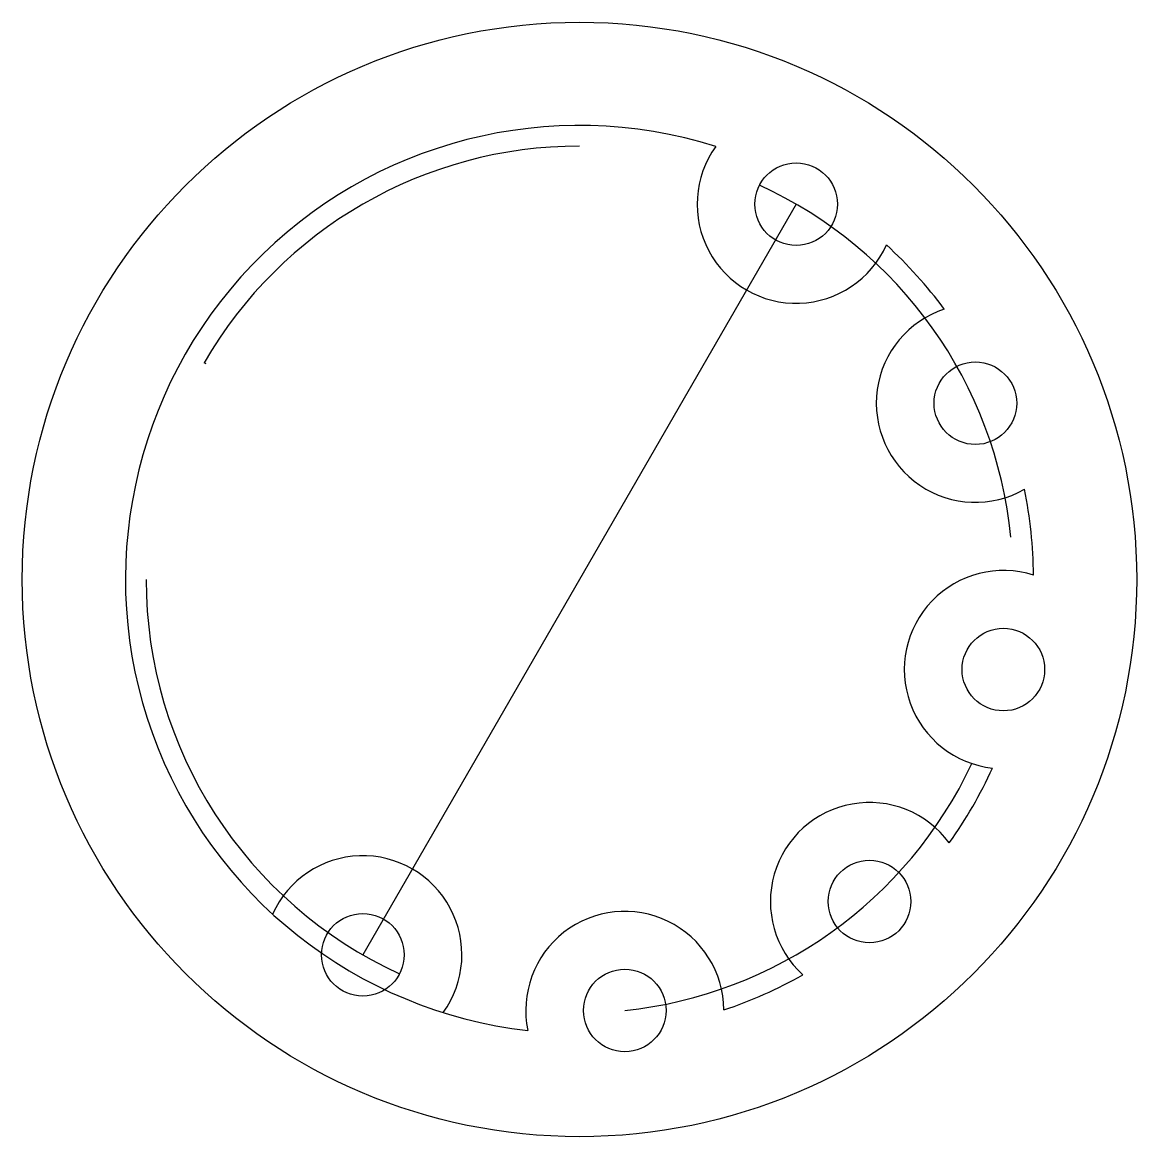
# Model space of a CAD drawing. Header units: millimetres. Extents: x 4220 to 4247, y 1936 to 1963.
import ezdxf

# ---------------------------------------------------------------- set-up
doc = ezdxf.new("R2010")
doc.units = ezdxf.units.MM

msp = doc.modelspace()

# ---------------------------------------------------------------- linework, layer by layer
for p, q in [((4233.534, 1960.019), (4233.534, 1960.019)), ((4238.784, 1958.611), (4228.285, 1940.426)), ((4224.489, 1954.741), (4224.443, 1954.767))]:
    msp.add_line(p, q)
for centre, radius in [((4233.534, 1949.519), 13.5), ((4238.784, 1958.611), 1), ((4243.126, 1953.789), 1), ((4243.804, 1947.336), 1), ((4240.56, 1941.716), 1), ((4228.285, 1940.426), 1), ((4234.632, 1939.077), 1)]:
    msp.add_circle(centre, radius)
for centre, radius, start, end in [((4233.534, 1949.519), 11, 72.5389, 263.4611), ((4233.534, 1949.519), 10.5, 90, 150), ((4238.784, 1958.611), 2.4, 144.2965, 335.7035), ((4233.534, 1949.519), 10.5, 5.5851, 65.459), ((4233.534, 1949.519), 11, 36.5389, 47.4611), ((4243.126, 1953.789), 2.4, 108.2965, 299.7035), ((4233.534, 1949.519), 11, 0.5389, 11.4611), ((4243.804, 1947.336), 2.4, 72.2965, 263.7035), ((4233.534, 1949.519), 10.5, 180, 245.459), ((4233.534, 1949.519), 10.5, 275.9995, 334.8746), ((4233.534, 1949.519), 11, 324.5389, 335.4611), ((4240.56, 1941.716), 2.4, 36.2965, 227.7035), ((4228.285, 1940.426), 2.4, 324.2965, 155.7035), ((4234.632, 1939.077), 2.4, 0.2965, 191.7035), ((4233.534, 1949.519), 11, 288.5389, 299.4611)]:
    msp.add_arc(centre, radius, start, end)

doc.saveas('drawing.dxf')
